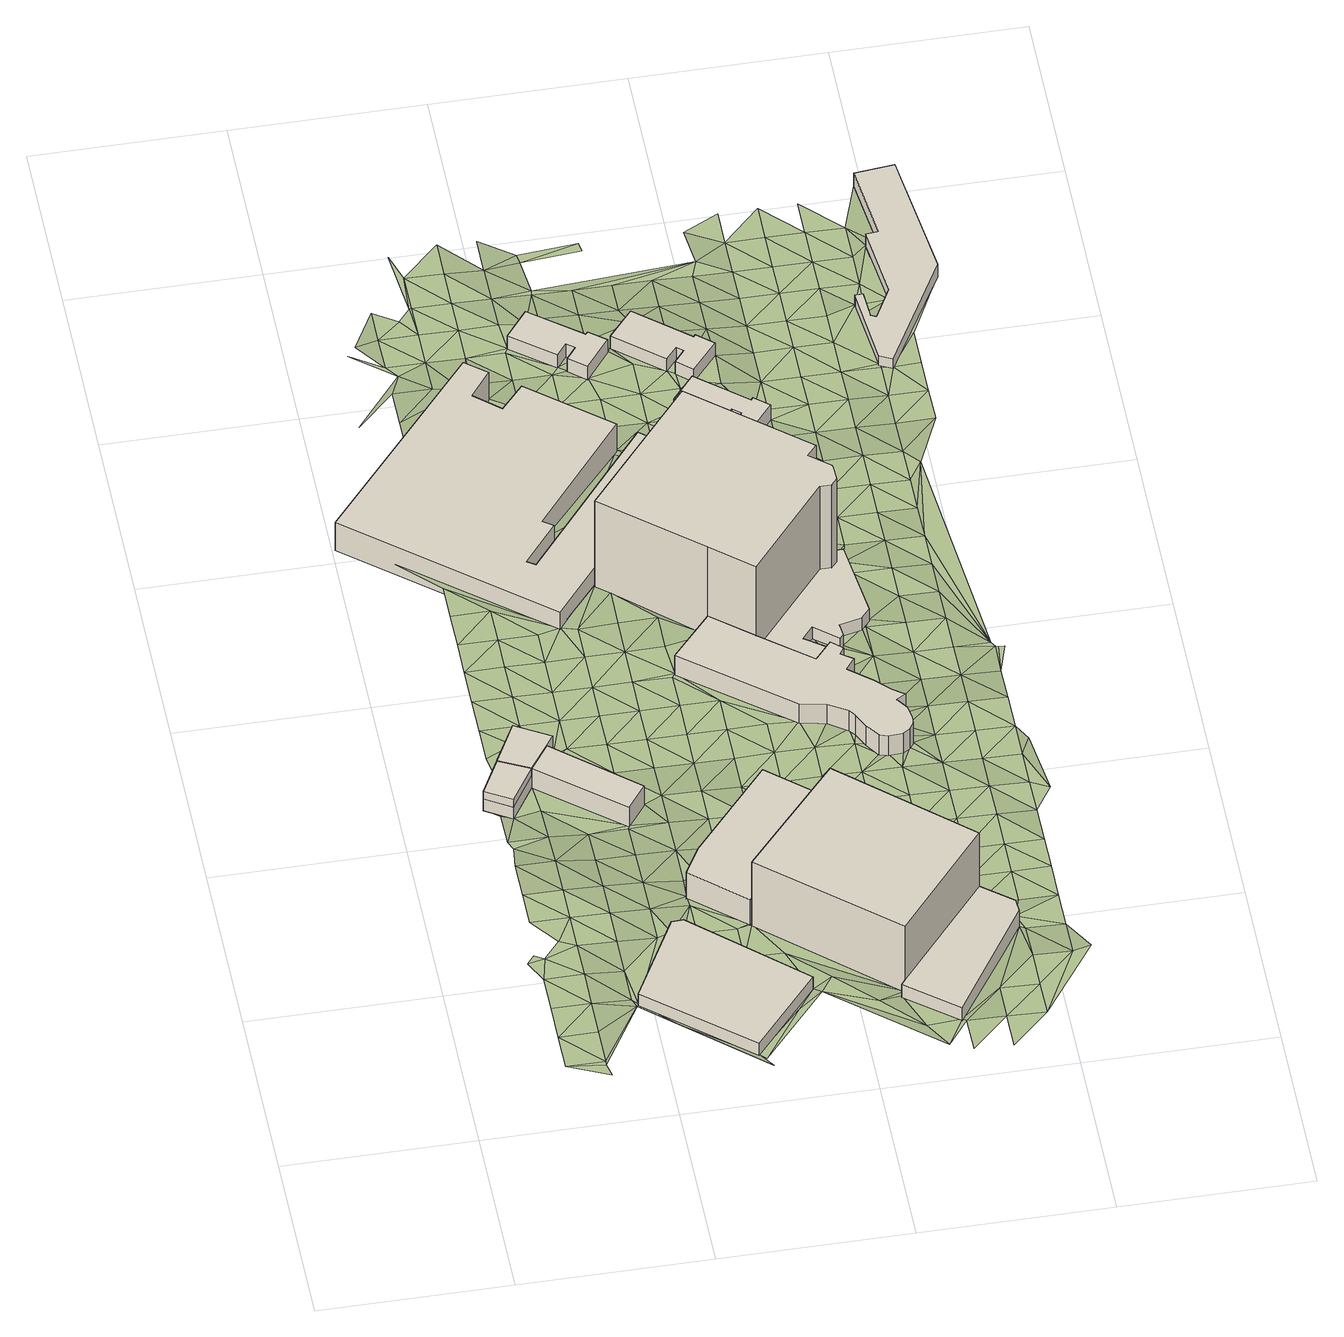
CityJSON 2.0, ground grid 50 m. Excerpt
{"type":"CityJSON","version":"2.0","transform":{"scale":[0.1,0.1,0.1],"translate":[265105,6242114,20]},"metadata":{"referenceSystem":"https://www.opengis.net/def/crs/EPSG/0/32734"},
"CityObjects":{
"building1":{"type":"Building","attributes":{"building":"yes","building:levels":"1","footprint":{"type":"Polygon"},"plus_code":"CVXGXVX3+XVX","ground_height":28.8,"building_height":4.1,"roof_height":32.9},"geometry":[{"type":"Solid","lod":"1","boundaries":[[[[0,1,2,3]],[[1,4,5,2]],[[4,6,7,5]],[[6,0,3,7]],[[3,2,5,7]],[[6,4,1,0]]]]}]},
"building2":{"type":"Building","attributes":{"building":"yes","building:levels":"2","footprint":{"type":"Polygon"},"plus_code":"CVXVXQXG+X3W","ground_height":28.8,"building_height":6.9,"roof_height":35.7},"geometry":[{"type":"Solid","lod":"1","boundaries":[[[[8,9,3,10,11,12,13,2]],[[9,14,15,16,11,10,3]],[[14,17,18,19,16,15]],[[17,20,21,22,19,18]],[[20,8,2,13,12,22,21]],[[12,11,16,19,22]],[[20,17,14,9,8]]]]}]},
"building3":{"type":"Building","attributes":{"building":"yes","building:levels":"2","footprint":{"type":"Polygon"},"plus_code":"C2X9XJX5+XRW","ground_height":28.72,"building_height":6.9,"roof_height":35.62},"geometry":[{"type":"Solid","lod":"1","boundaries":[[[[8,23,5,24,13,2]],[[23,25,7,26,24,5]],[[25,9,3,10,26,7]],[[9,27,28,10,3]],[[27,29,30,28]],[[29,14,15,30]],[[14,17,18,15]],[[17,20,21,18]],[[20,8,2,13,21]],[[13,24,26,10,28,30,15,18,21]],[[20,17,14,29,27,9,25,23,8]]]]}]},
"building4":{"type":"Building","attributes":{"address":"Salt River Cape Town","building":"industrial","building:levels":"1","footprint":{"type":"Polygon"},"plus_code":"C3X8XXX6+X9R","ground_height":31.33,"building_height":4.1,"roof_height":35.43},"geometry":[{"type":"Solid","lod":"1","boundaries":[[[[31,32,33,34]],[[32,35,36,33]],[[35,37,38,36]],[[37,39,40,38]],[[39,31,34,40]],[[34,33,36,38,40]],[[39,37,35,32,31]]]]}]},
"building5":{"type":"Building","attributes":{"address":"348 Victoria Road Salt River Cape Town","building":"retail","building:levels":"3","footprint":{"type":"Polygon"},"plus_code":"C4X8XPXF+XRV","ground_height":29.8,"building_height":9.7,"roof_height":39.5},"geometry":[{"type":"Solid","lod":"1","boundaries":[[[[41,42,43,44]],[[42,45,46,43]],[[45,47,48,46]],[[47,49,50,48]],[[49,51,52,50]],[[51,53,54,52]],[[53,55,56,54]],[[55,57,58,56]],[[57,41,44,58]],[[44,43,46,48,50,52,54,56,58]],[[57,55,53,51,49,47,45,42,41]]]]}]},
"building6":{"type":"Building","attributes":{"address":"Salt River Cape Town","building":"retail","building:levels":"2","footprint":{"type":"Polygon"},"plus_code":"CVXVX7XP+XMW","ground_height":26.85,"building_height":6.9,"roof_height":33.75},"geometry":[{"type":"Solid","lod":"1","boundaries":[[[[59,60,61,62]],[[60,63,64,61]],[[63,65,66,64]],[[65,67,68,66]],[[67,69,70,68]],[[69,71,72,70]],[[71,73,74,72]],[[73,75,76,74]],[[75,77,78,76]],[[77,79,80,78]],[[79,81,82,80]],[[81,83,84,82]],[[83,85,86,84]],[[85,59,62,86]],[[62,61,64,66,68,70,72,74,76,78,80,82,84,86]],[[85,83,81,79,77,75,73,71,69,67,65,63,60,59]]]]}]},
"building7":{"type":"Building","attributes":{"address":"Industria House 350 Victoria Road Salt River Cape Town","building":"commercial","building:levels":"8","footprint":{"type":"Polygon"},"plus_code":"C5XCXHX3+X9W","ground_height":29.41,"building_height":23.7,"roof_height":53.11},"geometry":[{"type":"Solid","lod":"1","boundaries":[[[[87,88,89,90,91]],[[88,92,93,89]],[[92,94,95,96,93]],[[94,87,91,90,96,95]],[[90,89,93,96]],[[94,92,88,87]]]]}]},
"building8":{"type":"Building","attributes":{"address":"352 Victoria Road Salt River Cape Town","building":"retail","building:levels":"1","footprint":{"type":"Polygon"},"plus_code":"C6XJX2XX+XHR","ground_height":30.16,"building_height":4.1,"roof_height":34.26},"geometry":[{"type":"Solid","lod":"1","boundaries":[[[[97,98,95,91]],[[98,99,100,95]],[[99,101,102,100]],[[101,103,104,102]],[[103,105,106,104]],[[105,97,91,106]],[[91,95,100,102,104,106]],[[105,103,101,99,98,97]]]]}]},
"building9":{"type":"Building","attributes":{"building":"yes","building:levels":"2","footprint":{"type":"Polygon"},"plus_code":"C5XFXXX8+XRX","ground_height":27.73,"building_height":6.9,"roof_height":34.63},"geometry":[{"type":"Solid","lod":"1","boundaries":[[[[107,108,109,110,111]],[[108,112,113,110,109]],[[112,114,115,113]],[[114,116,117,115]],[[116,118,119,117]],[[118,120,121,119]],[[120,122,123,121]],[[122,124,125,123]],[[124,126,127,125]],[[126,128,129,127]],[[128,130,131,129]],[[130,132,133,131]],[[132,134,135,133]],[[134,136,137,135]],[[136,138,139,137]],[[138,140,141,139]],[[140,142,143,141]],[[142,144,145,143]],[[144,146,147,145]],[[146,148,149,147]],[[148,150,151,149]],[[150,152,153,151]],[[152,154,155,156,153]],[[154,157,158,159,156,155]],[[157,107,111,159,158]],[[111,110,113,115,117,119,121,123,125,127,129,131,133,135,137,139,141,143,145,147,149,151,153,156,159]],[[157,154,152,150,148,146,144,142,140,138,136,134,132,130,128,126,124,122,120,118,116,114,112,108,107]]]]}]},
"building10":{"type":"Building","attributes":{"address":"Durham Square Apartment Complex 32 Durham Avenue Salt River Cape Town","building":"apartments","building:levels":"11","building:flats":"139","footprint":{"type":"Polygon"},"plus_code":"C4XPXXXR+XFV","ground_height":26.81,"building_height":32.1,"roof_height":58.91},"geometry":[{"type":"Solid","lod":"1","boundaries":[[[[160,161,158,159,162,163,111]],[[161,164,165,166,162,159,158]],[[164,167,168,169,166,165]],[[167,170,171,172,169,168]],[[170,173,174,175,172,171]],[[173,176,177,175,174]],[[176,178,179,177]],[[178,180,181,179]],[[180,182,183,181]],[[182,184,185,183]],[[184,160,111,163,185]],[[163,162,166,169,172,175,177,179,181,183,185]],[[184,182,180,178,176,173,170,167,164,161,160]]]]}]},
"building11":{"type":"Building","attributes":{"address":"Durham Avenue Salt River Cape Town","building":"yes","building:levels":"1","footprint":{"type":"Polygon"},"plus_code":"C3XJXPXR+XQX","ground_height":23.86,"building_height":4.1,"roof_height":27.96},"geometry":[{"type":"Solid","lod":"1","boundaries":[[[[186,187,188,189]],[[187,190,191,188]],[[190,192,193,191]],[[192,194,195,193]],[[194,196,197,195]],[[196,198,199,197]],[[198,200,201,199]],[[200,202,203,201]],[[202,204,205,203]],[[204,186,189,205]],[[189,188,191,193,195,197,199,201,203,205]],[[204,202,200,198,196,194,192,190,187,186]]]]}]},
"building12":{"type":"Building","attributes":{"building":"yes","building:levels":"1","footprint":{"type":"Polygon"},"plus_code":"C6X3X6X8+X5V","ground_height":25.67,"building_height":4.1,"roof_height":29.77},"geometry":[{"type":"Solid","lod":"1","boundaries":[[[[206,207,208,209]],[[207,210,211,208]],[[210,212,213,211]],[[212,214,215,213]],[[214,216,217,215]],[[216,218,219,217]],[[218,220,221,219]],[[220,222,223,221]],[[222,224,225,223]],[[224,226,227,225]],[[226,228,174,227]],[[228,229,171,174]],[[229,230,168,171]],[[230,231,165,168]],[[231,232,158,165]],[[232,233,155,158]],[[233,206,209,155]],[[209,208,211,213,215,217,219,221,223,225,227,174,171,168,165,158,155]],[[233,232,231,230,229,228,226,224,222,220,218,216,214,212,210,207,206]]]]}]},
"building13":{"type":"Building","attributes":{"address":"Durham Avenue Salt River Cape Town","building":"yes","building:levels":"1","footprint":{"type":"Polygon"},"plus_code":"C4XQXRX2+XGW","ground_height":23.96,"building_height":4.1,"roof_height":28.06},"geometry":[{"type":"Solid","lod":"1","boundaries":[[[[234,235,236,237]],[[235,238,239,236]],[[238,240,241,239]],[[240,242,243,241]],[[242,244,245,243]],[[244,246,247,245]],[[246,248,249,247]],[[248,250,251,249]],[[250,252,253,251]],[[252,234,237,253]],[[237,236,239,241,243,245,247,249,251,253]],[[252,250,248,246,244,242,240,238,235,234]]]]}]},
"building14":{"type":"Building","attributes":{"address":"Durham Avenue Salt River Cape Town","building":"yes","building:levels":"1","footprint":{"type":"Polygon"},"plus_code":"C5X8XCXM+X9V","ground_height":24.26,"building_height":4.1,"roof_height":28.36},"geometry":[{"type":"Solid","lod":"1","boundaries":[[[[254,255,256,257]],[[255,258,259,256]],[[258,260,261,259]],[[260,262,263,261]],[[262,264,265,263]],[[264,266,267,265]],[[266,268,269,267]],[[268,270,271,269]],[[270,272,273,271]],[[272,254,257,273]],[[257,256,259,261,263,265,267,269,271,273]],[[272,270,268,266,264,262,260,258,255,254]]]]}]},
"building15":{"type":"Building","attributes":{"address":"Durham Avenue Cape Town","building":"retail","building:levels":"1","footprint":{"type":"Polygon"},"plus_code":"C8X2X2X6+X9V","ground_height":21.11,"building_height":4.1,"roof_height":25.21},"geometry":[{"type":"Solid","lod":"1","boundaries":[[[[274,275,276,277]],[[275,278,279,276]],[[278,280,281,279]],[[280,282,283,281]],[[282,284,285,283]],[[284,286,287,285]],[[286,288,289,287]],[[288,290,291,289]],[[290,292,293,291]],[[292,294,295,293]],[[294,296,297,295]],[[296,274,277,297]],[[277,276,279,281,283,285,287,289,291,293,295,297]],[[296,294,292,290,288,286,284,282,280,278,275,274]]]]}]},
"terrain1":{"type":"TINRelief","geometry":[{"type":"CompositeSurface","lod":"1","boundaries":[[[298,299,300]],[[301,302,298]],[[299,298,302]],[[303,300,304]],[[299,305,300]],[[306,307,308]],[[306,309,307]],[[308,303,304]],[[304,300,305]],[[310,306,308]],[[310,308,304]],[[299,302,311]],[[305,299,311]],[[306,312,313]],[[312,306,310]],[[304,305,311]],[[314,315,316]],[[313,315,314]],[[310,304,317]],[[313,312,315]],[[318,316,319]],[[304,311,317]],[[310,320,312]],[[319,316,315]],[[320,310,317]],[[321,318,322]],[[323,315,312]],[[324,317,311]],[[322,318,319]],[[325,326,327]],[[326,328,327]],[[320,317,324]],[[329,325,321]],[[323,312,320]],[[311,330,324]],[[329,326,325]],[[315,331,319]],[[322,329,321]],[[331,315,323]],[[319,332,322]],[[333,320,324]],[[329,334,326]],[[319,331,332]],[[333,323,320]],[[326,334,0]],[[1,335,336]],[[337,324,330]],[[338,330,311]],[[339,329,322]],[[331,323,333]],[[322,332,340]],[[341,336,335]],[[329,339,334]],[[324,342,333]],[[322,340,339]],[[332,331,343]],[[341,344,345]],[[333,343,331]],[[344,341,335]],[[346,340,332]],[[337,330,338]],[[347,348,345]],[[349,0,334]],[[343,346,332]],[[342,343,333]],[[345,344,347]],[[334,339,349]],[[340,350,339]],[[344,335,17]],[[346,350,340]],[[348,351,352]],[[348,347,353]],[[343,342,354]],[[355,17,356]],[[343,357,346]],[[350,358,339]],[[348,353,351]],[[354,342,359]],[[360,344,17]],[[352,361,362]],[[347,344,360]],[[358,349,339]],[[354,357,343]],[[363,354,359]],[[364,362,361]],[[337,365,366]],[[17,355,360]],[[352,351,361]],[[355,356,367]],[[346,368,350]],[[369,353,347]],[[359,370,363]],[[346,357,371]],[[369,347,360]],[[368,358,350]],[[372,373,364]],[[346,371,368]],[[367,356,374]],[[363,375,354]],[[351,353,376]],[[377,349,358]],[[370,375,363]],[[369,376,353]],[[360,355,378]],[[357,379,371]],[[355,367,380]],[[357,354,381]],[[361,351,382]],[[31,370,359]],[[377,358,368]],[[366,31,337]],[[372,364,361]],[[377,374,349]],[[368,371,379]],[[355,380,378]],[[351,376,382]],[[365,383,366]],[[375,381,354]],[[360,384,369]],[[375,370,385]],[[386,367,374]],[[83,387,388]],[[360,378,384]],[[374,377,386]],[[367,389,380]],[[376,369,390]],[[385,381,375]],[[372,361,382]],[[385,370,391]],[[392,368,379]],[[386,389,367]],[[391,370,31]],[[376,372,382]],[[393,377,368]],[[369,384,390]],[[383,31,366]],[[380,394,378]],[[377,393,386]],[[390,372,376]],[[389,395,380]],[[392,393,368]],[[396,397,398]],[[384,378,394]],[[380,395,394]],[[391,31,399]],[[381,385,400]],[[383,399,31]],[[389,386,401]],[[402,392,379]],[[393,403,386]],[[390,404,372]],[[397,405,406]],[[401,395,389]],[[390,384,407]],[[408,409,396]],[[384,394,410]],[[401,386,403]],[[83,408,387]],[[411,405,412]],[[413,385,391]],[[393,392,402]],[[414,415,416]],[[404,390,407]],[[384,410,407]],[[383,417,399]],[[418,411,412]],[[409,397,396]],[[419,372,404]],[[420,394,395]],[[402,403,393]],[[379,421,402]],[[399,413,391]],[[422,395,401]],[[397,423,405]],[[400,385,424]],[[405,423,412]],[[416,425,414]],[[83,409,408]],[[420,410,394]],[[395,422,420]],[[407,426,404]],[[409,423,397]],[[417,383,427]],[[418,412,428]],[[429,401,403]],[[426,430,404]],[[431,403,402]],[[419,404,430]],[[417,413,399]],[[407,410,432]],[[423,433,412]],[[412,433,428]],[[385,88,424]],[[424,434,400]],[[435,427,383]],[[436,410,420]],[[429,403,431]],[[416,415,437]],[[438,422,401]],[[423,409,83]],[[410,436,432]],[[402,421,431]],[[372,419,439]],[[440,426,407]],[[441,417,427]],[[442,425,437]],[[401,429,438]],[[417,441,413]],[[443,407,432]],[[428,433,444]],[[445,434,424]],[[437,425,416]],[[422,446,420]],[[447,448,449]],[[426,440,430]],[[447,450,448]],[[440,407,443]],[[451,444,433]],[[423,83,452]],[[420,446,436]],[[433,423,453]],[[422,438,446]],[[454,431,421]],[[450,455,83]],[[432,436,446]],[[456,444,451]],[[452,83,455]],[[457,429,431]],[[433,453,451]],[[458,419,430]],[[453,423,452]],[[424,57,445]],[[444,456,459]],[[441,427,460]],[[461,447,449]],[[421,462,454]],[[427,435,460]],[[450,447,463]],[[424,88,57]],[[429,457,438]],[[457,431,454]],[[462,421,41]],[[464,456,451]],[[458,443,432]],[[463,447,461]],[[458,430,440]],[[450,465,455]],[[415,466,437]],[[455,465,452]],[[464,451,453]],[[440,443,458]],[[467,460,435]],[[442,437,468]],[[438,469,446]],[[465,450,463]],[[454,462,470]],[[41,57,88]],[[457,469,438]],[[471,432,446]],[[462,41,470]],[[464,472,456]],[[452,473,453]],[[372,439,474]],[[41,88,475]],[[476,452,465]],[[456,472,477]],[[452,476,473]],[[457,454,478]],[[479,463,461]],[[453,480,464]],[[467,481,482]],[[483,475,88]],[[470,484,454]],[[485,442,468]],[[446,469,471]],[[467,486,460]],[[480,453,473]],[[487,41,475]],[[439,419,488]],[[469,457,471]],[[465,463,489]],[[454,484,478]],[[472,464,490]],[[41,491,470]],[[465,489,476]],[[475,483,487]],[[464,480,490]],[[489,463,479]],[[471,457,478]],[[88,492,483]],[[467,482,486]],[[479,461,493]],[[472,494,477]],[[41,487,491]],[[495,473,476]],[[470,496,484]],[[466,468,437]],[[186,480,473]],[[472,490,494]],[[493,461,485]],[[495,476,489]],[[480,186,490]],[[470,491,496]],[[97,492,88]],[[483,497,487]],[[498,478,484]],[[499,482,500]],[[501,471,478]],[[103,460,486]],[[483,492,497]],[[489,479,502]],[[489,503,495]],[[484,496,498]],[[479,493,504]],[[468,466,485]],[[491,487,505]],[[486,482,506]],[[490,186,507]],[[494,490,508]],[[504,502,479]],[[478,509,501]],[[502,503,489]],[[497,505,487]],[[495,503,510]],[[509,478,498]],[[439,488,474]],[[511,495,510]],[[482,499,506]],[[490,507,508]],[[512,507,186]],[[496,491,513]],[[514,515,494]],[[485,466,516]],[[517,493,485]],[[518,512,186]],[[491,505,513]],[[494,508,519]],[[520,497,492]],[[496,521,498]],[[493,517,504]],[[519,514,494]],[[522,486,506]],[[492,97,523]],[[509,498,524]],[[485,516,517]],[[498,525,524]],[[516,466,474]],[[525,498,521]],[[496,526,521]],[[103,486,522]],[[512,527,507]],[[518,528,512]],[[504,529,502]],[[520,492,523]],[[496,513,530]],[[530,526,496]],[[531,505,497]],[[527,512,528]],[[532,508,507]],[[504,517,529]],[[518,533,528]],[[497,520,531]],[[474,488,534]],[[513,505,535]],[[499,536,506]],[[532,507,527]],[[528,533,537]],[[538,539,502]],[[538,502,529]],[[516,474,540]],[[541,542,543]],[[516,540,517]],[[530,544,526]],[[523,97,545]],[[103,522,546]],[[547,97,105]],[[539,537,533]],[[548,152,549]],[[549,541,548]],[[535,530,513]],[[506,536,522]],[[103,546,105]],[[535,505,531]],[[150,549,152]],[[550,514,519]],[[540,474,534]],[[150,551,552]],[[530,553,544]],[[554,529,517]],[[555,552,556]],[[547,545,97]],[[557,542,541]],[[488,558,534]],[[537,539,538]],[[559,520,523]],[[557,541,549]],[[546,522,536]],[[527,528,560]],[[557,549,150]],[[537,560,528]],[[517,540,561]],[[553,530,562]],[[517,561,554]],[[105,546,563]],[[564,532,527]],[[565,536,499]],[[559,523,545]],[[562,530,535]],[[555,566,552]],[[567,150,552]],[[568,531,520]],[[529,569,538]],[[538,569,537]],[[555,570,566]],[[567,557,150]],[[571,529,554]],[[572,553,562]],[[573,547,105]],[[540,534,574]],[[519,575,550]],[[563,546,536]],[[527,560,564]],[[576,577,578]],[[180,558,488]],[[567,552,566]],[[567,579,557]],[[520,559,568]],[[534,558,574]],[[569,529,571]],[[580,581,572]],[[582,535,531]],[[545,547,573]],[[580,578,581]],[[573,105,563]],[[583,579,584]],[[585,532,564]],[[580,572,562]],[[586,561,540]],[[554,561,586]],[[570,576,587]],[[567,584,579]],[[576,578,587]],[[571,554,588]],[[562,535,582]],[[582,531,568]],[[566,570,589]],[[590,540,574]],[[565,563,536]],[[508,532,591]],[[545,592,559]],[[587,578,580]],[[593,569,571]],[[586,540,590]],[[566,589,567]],[[594,569,593]],[[592,545,573]],[[584,567,595]],[[596,593,571]],[[570,587,589]],[[574,558,597]],[[571,588,596]],[[598,564,560]],[[599,558,180]],[[559,600,568]],[[580,562,601]],[[602,584,595]],[[603,594,593]],[[558,599,597]],[[582,604,562]],[[586,590,605]],[[606,590,574]],[[607,585,564]],[[608,595,567]],[[600,559,592]],[[609,586,605]],[[560,610,598]],[[610,560,252]],[[178,611,180]],[[606,605,590]],[[608,567,589]],[[601,562,604]],[[588,612,596]],[[587,580,613]],[[532,585,591]],[[568,614,582]],[[609,605,615]],[[616,606,574]],[[616,574,597]],[[607,564,598]],[[617,602,595]],[[226,611,228]],[[568,600,614]],[[602,618,226]],[[180,611,619]],[[272,612,588]],[[580,601,613]],[[252,250,610]],[[599,180,620]],[[608,617,595]],[[226,619,611]],[[620,597,599]],[[587,621,589]],[[604,582,622]],[[612,248,596]],[[618,602,623]],[[598,610,624]],[[622,582,614]],[[250,624,610]],[[625,606,616]],[[180,619,620]],[[589,621,608]],[[602,617,623]],[[621,587,613]],[[612,272,270]],[[626,616,597]],[[226,618,627]],[[606,625,268]],[[607,591,585]],[[628,601,604]],[[248,624,250]],[[629,607,598]],[[620,626,597]],[[630,604,622]],[[631,619,226]],[[612,270,632]],[[612,632,248]],[[618,623,627]],[[629,598,624]],[[633,622,614]],[[601,628,613]],[[625,616,634]],[[617,608,635]],[[268,636,270]],[[608,621,637]],[[628,604,630]],[[619,631,620]],[[631,226,627]],[[626,634,616]],[[636,632,270]],[[622,633,630]],[[617,635,623]],[[248,638,624]],[[639,607,629]],[[637,635,608]],[[268,625,640]],[[613,641,621]],[[632,638,248]],[[607,639,591]],[[641,613,628]],[[642,630,633]],[[634,640,625]],[[636,268,643]],[[626,620,644]],[[627,623,645]],[[642,628,630]],[[624,646,629]],[[631,647,620]],[[643,632,636]],[[645,623,635]],[[646,624,638]],[[648,637,621]],[[640,643,268]],[[620,647,644]],[[641,649,621]],[[650,634,626]],[[651,631,627]],[[652,639,629]],[[635,637,653]],[[648,621,649]],[[651,627,645]],[[646,652,629]],[[634,650,640]],[[632,654,638]],[[626,644,650]],[[632,643,655]],[[653,645,635]],[[631,656,647]],[[657,591,639]],[[648,653,637]],[[638,654,646]],[[656,631,651]],[[639,652,657]],[[632,655,654]],[[645,653,651]],[[649,658,648]],[[591,659,660]],[[647,661,644]],[[643,640,662]],[[640,650,663]],[[649,664,658]],[[653,656,651]],[[647,656,661]],[[591,657,659]],[[652,646,665]],[[655,643,662]],[[662,640,663]],[[646,654,666]],[[644,667,650]],[[652,665,657]],[[659,668,660]],[[667,644,661]],[[646,666,665]],[[655,669,654]],[[653,670,656]],[[663,650,671]],[[669,655,662]],[[659,657,672]],[[671,650,667]],[[670,661,656]],[[673,666,654]],[[665,672,657]],[[661,670,667]],[[673,654,669]],[[663,674,662]],[[663,671,675]],[[667,670,671]],[[672,676,659]],[[662,674,669]],[[677,665,666]],[[675,674,663]],[[666,673,678]],[[659,676,679]],[[677,666,678]],[[680,672,665]],[[669,681,673]],[[669,674,682]],[[671,670,683]],[[672,680,676]],[[683,675,671]],[[665,677,680]],[[682,681,669]],[[678,673,684]],[[681,684,673]],[[676,685,679]],[[686,674,675]],[[684,677,678]],[[674,687,682]],[[676,680,685]],[[687,681,682]],[[686,675,683]],[[687,674,686]],[[677,688,680]],[[677,684,688]],[[689,690,691]],[[690,692,691]],[[680,693,685]],[[688,684,692]],[[687,686,694]],[[693,680,688]],[[690,689,695]],[[692,690,695]],[[694,696,687]],[[697,698,685]],[[692,695,688]],[[697,685,693]],[[699,693,688]],[[699,688,695]],[[699,697,693]],[[700,687,696]],[[697,699,701]],[[701,275,697]]]}]}
},
"vertices":[
[326,1085,88],[246,1125,88],[246,1125,129],[326,1085,129],[195,1029,88],[195,1029,129],[263,988,88],[263,988,129],
[246,1125,87],[326,1085,87],[326,1085,156],[326,1085,157],[246,1125,157],[246,1125,156],[376,1155,87],[376,1155,156],[376,1155,157],[396,1184,87],[396,1184,156],[396,1184,157],[305,1237,87],[305,1237,156],[305,1237,157],
[195,1029,87],[195,1029,156],[263,988,87],[263,988,156],[537,911,87],[537,911,156],[587,977,87],[587,977,156],
[880,265,112],[602,513,112],[602,513,154],[880,265,154],[571,512,112],[571,512,154],[447,284,112],[447,284,154],[710,64,112],[710,64,154],
[1027,815,86],[876,944,86],[876,944,195],[1027,815,195],[672,706,86],[672,706,195],[630,632,86],[630,632,195],[768,512,86],[768,512,195],[899,662,86],[899,662,195],[882,676,86],[882,676,195],[974,785,86],[974,785,195],[991,770,86],[991,770,195],
[491,1613,39],[888,2099,39],[888,2099,138],[491,1613,138],[788,2185,39],[788,2185,138],[462,1784,39],[462,1784,138],[441,1798,39],[441,1798,138],[530,1908,39],[530,1908,138],[503,1927,39],[503,1927,138],[742,2221,39],[742,2221,138],[535,2390,39],[535,2390,138],[475,2322,39],[475,2322,138],[409,2379,39],[409,2379,138],[464,2450,39],[464,2450,138],[408,2495,39],[408,2495,138],[2,2013,39],[2,2013,138],
[1338,508,86],[1017,790,86],[1017,790,331],[1338,508,331],[1338,508,143],[771,509,86],[771,509,331],[1103,227,86],[1103,227,143],[1103,227,331],
[1338,508,87],[1103,227,87],[1092,212,87],[1092,212,143],[1224,106,87],[1224,106,143],[1420,409,87],[1420,409,143],[1417,445,87],[1417,445,143],
[845,1530,65],[741,1412,65],[741,1412,98],[741,1412,146],[845,1530,146],[1011,1195,65],[1011,1195,146],[1079,1181,65],[1079,1181,146],[1128,1151,65],[1128,1151,146],[1142,1134,65],[1142,1134,146],[1161,1094,65],[1161,1094,146],[1187,1055,65],[1187,1055,146],[1208,1049,65],[1208,1049,146],[1246,1051,65],[1246,1051,146],[1264,1063,65],[1264,1063,146],[1276,1079,65],[1276,1079,146],[1278,1101,65],[1278,1101,146],[1272,1137,65],[1272,1137,146],[1251,1167,65],[1251,1167,146],[1276,1182,65],[1276,1182,146],[1244,1205,65],[1244,1205,146],[1207,1242,65],[1207,1242,146],[1148,1291,65],[1148,1291,146],[1173,1323,65],[1173,1323,146],[1142,1345,65],[1142,1345,146],[1154,1364,65],[1154,1364,146],[1125,1390,65],[1125,1390,146],[1081,1339,65],[1081,1339,98],[1081,1339,146],[950,1443,65],[950,1443,98],[950,1443,146],
[845,1530,49],[950,1443,49],[950,1443,389],[845,1530,389],[1152,1685,49],[1152,1685,98],[1152,1685,389],[1182,1685,49],[1182,1685,98],[1182,1685,389],[1198,1703,49],[1198,1703,98],[1198,1703,389],[1196,1741,49],[1196,1741,98],[1196,1741,389],[1195,1751,49],[1195,1751,389],[1142,1795,49],[1142,1795,389],[1168,1825,49],[1168,1825,389],[877,2066,49],[877,2066,389],[599,1734,49],[599,1734,389],
[599,2694,34],[540,2620,34],[540,2620,80],[599,2694,80],[651,2533,34],[651,2533,80],[677,2567,34],[677,2567,80],[698,2551,34],[698,2551,80],[671,2517,34],[671,2517,80],[716,2481,34],[716,2481,80],[781,2563,34],[781,2563,80],[737,2598,34],[737,2598,80],[731,2591,34],[731,2591,80],
[1125,1390,53],[1113,1397,53],[1113,1397,98],[1125,1390,98],[1130,1414,53],[1130,1414,98],[1070,1458,53],[1070,1458,98],[1099,1493,53],[1099,1493,98],[1159,1442,53],[1159,1442,98],[1169,1453,53],[1169,1453,98],[1165,1488,53],[1165,1488,98],[1223,1501,53],[1223,1501,98],[1247,1528,53],[1247,1528,98],[1221,1741,53],[1221,1741,98],[1196,1741,53],[1198,1703,53],[1182,1685,53],[1152,1685,53],[950,1443,53],[1081,1339,53],
[853,2649,37],[789,2573,37],[789,2573,81],[853,2649,81],[911,2471,37],[911,2471,81],[941,2507,37],[941,2507,81],[958,2493,37],[958,2493,81],[930,2459,37],[930,2459,81],[971,2425,37],[971,2425,81],[1038,2505,37],[1038,2505,81],[995,2541,37],[995,2541,81],[990,2535,37],[990,2535,81],
[962,2401,31],[904,2331,31],[904,2331,84],[962,2401,84],[1012,2241,31],[1012,2241,84],[1038,2272,31],[1038,2272,84],[1059,2255,31],[1059,2255,84],[1035,2226,31],[1035,2226,84],[1072,2195,31],[1072,2195,84],[1135,2270,31],[1135,2270,84],[1096,2302,31],[1096,2302,84],[1091,2295,31],[1091,2295,84],
[1585,3053,7],[1480,3042,7],[1480,3042,52],[1585,3053,52],[1504,2836,7],[1504,2836,52],[1473,2833,7],[1473,2833,52],[1495,2637,7],[1495,2637,52],[1449,2551,7],[1449,2551,52],[1435,2558,7],[1435,2558,52],[1430,2633,7],[1430,2633,52],[1410,2633,7],[1410,2633,52],[1431,2417,7],[1431,2417,52],[1464,2401,7],[1464,2401,52],[1628,2699,7],[1628,2699,52],
[233,100,124],[333,100,124],[233,200,125],[341,50,125],[332,88,124],[233,300,125],[333,300,125],[333,200,125],[247,469,125],[203,459,125],[233,400,126],[223,484,125],[333,400,126],[443,277,118],[333,500,125],[292,522,125],[233,600,123],[333,600,123],[233,695,123],[433,300,118],[233,800,118],[333,695,123],[433,400,118],[243,876,100],[333,800,118],[433,500,121],[447,284,118],[233,900,100],[263,988,90],[233,1000,90],[195,1029,90],[333,900,100],[533,200,116],[433,600,120],[433,695,118],[533,500,115],[333,1000,90],[305,1237,88],[233,1200,88],[710,64,115],[739,20,116],[433,900,92],[433,800,104],[233,1300,86],[571,512,115],[533,600,115],[333,1300,86],[233,1400,86],[533,695,112],[333,1400,86],[233,1505,84],[537,911,93],[533,800,103],[333,1600,83],[233,1600,83],[333,1505,84],[633,600,109],[433,1200,87],[376,1155,88],[630,632,109],[533,900,93],[602,513,113],[433,1300,84],[333,1700,83],[233,1700,83],[633,500,113],[233,1800,80],[727,47,116],[833,200,112],[533,1100,86],[633,800,100],[433,1400,83],[733,400,112],[633,695,100],[491,1613,84],[132,1900,81],[587,977,91],[733,500,111],[433,1505,83],[633,900,98],[533,1300,83],[672,706,100],[533,1200,86],[768,512,111],[433,1600,83],[901,253,110],[533,1400,83],[771,509,111],[633,1000,91],[233,2305,52],[2,2013,80],[633,1100,85],[533,1505,83],[833,400,110],[733,800,91],[733,900,91],[633,1300,83],[633,1200,85],[233,2510,42],[260,2571,37],[132,2405,49],[933,300,110],[899,662,94],[733,1100,84],[833,900,87],[733,1000,89],[533,1600,84],[233,2605,37],[150,2661,36],[633,1505,83],[233,2405,48],[333,2510,42],[633,1400,84],[174,2689,36],[233,2705,33],[1103,227,102],[441,1798,79],[462,1784,79],[533,1900,73],[1034,200,108],[233,2800,31],[599,1734,92],[733,1300,84],[876,944,87],[733,1200,84],[333,2605,37],[933,695,94],[530,1908,73],[633,1600,89],[1134,100,104],[296,2760,31],[833,1100,83],[633,1700,92],[833,1000,84],[741,1412,82],[333,2705,33],[882,676,98],[1178,24,106],[733,1400,82],[633,2000,64],[833,1200,83],[733,1900,70],[733,1600,90],[1092,212,102],[503,1927,73],[733,1505,83],[327,2797,31],[974,785,89],[833,1300,83],[433,2405,44],[409,2379,44],[475,2322,48],[464,2450,44],[333,2800,31],[433,2605,34],[433,2705,32],[933,1000,84],[433,2510,39],[333,2905,30],[933,1100,85],[845,1530,80],[309,2982,30],[1224,106,104],[535,2390,41],[933,900,84],[533,2405,41],[433,2800,30],[533,2510,36],[788,2185,43],[1234,100,104],[733,2205,47],[933,1200,85],[1034,900,84],[1011,1195,84],[433,2905,27],[540,2620,35],[888,2099,55],[1034,800,85],[533,2605,35],[433,3005,27],[1034,1100,84],[633,2405,38],[533,2705,33],[1234,0,106],[1334,100,100],[1134,695,84],[1034,1000,85],[742,2221,47],[1334,200,97],[1134,800,84],[877,2066,58],[633,2510,37],[533,2800,27],[1134,900,84],[1234,600,85],[733,2305,41],[533,2905,21],[651,2533,37],[1134,1000,82],[1234,695,84],[1134,1100,80],[1434,100,96],[1334,0,101],[1079,1181,84],[716,2481,39],[671,2517,37],[733,2405,38],[1234,800,84],[1434,200,94],[633,2800,24],[635,2812,24],[1128,1151,80],[698,2551,39],[677,2567,39],[633,2705,35],[1234,900,84],[621,2947,15],[533,3005,21],[833,2205,43],[833,2305,40],[731,2591,39],[625,2920,15],[1334,695,84],[1187,1055,80],[1434,300,94],[1334,600,83],[1142,1134,80],[1161,1094,80],[1208,1049,82],[733,2705,31],[733,2605,39],[833,2405,40],[1234,1000,82],[1334,800,84],[733,2800,21],[737,2598,39],[933,2100,55],[1334,900,81],[1534,300,90],[789,2573,38],[833,2510,39],[781,2563,39],[933,2205,43],[1130,1414,65],[1099,1493,61],[1070,1458,70],[1246,1051,82],[1434,600,84],[1434,400,87],[1434,500,84],[1113,1397,65],[1134,1400,65],[779,2961,14],[1142,1345,69],[1173,1323,69],[1264,1063,80],[904,2331,41],[1207,1242,80],[1148,1291,69],[1159,1442,65],[1034,2000,48],[1434,695,84],[853,2649,38],[933,2305,41],[1334,1000,78],[1534,400,84],[833,2705,29],[1582,312,90],[1234,1300,69],[1234,1400,65],[1434,800,83],[911,2471,40],[1244,1205,80],[933,2405,40],[1276,1079,80],[1534,500,84],[1034,2100,48],[782,2934,14],[1276,1182,80],[1251,1167,80],[1272,1137,80],[1169,1453,61],[1334,1100,74],[1278,1101,80],[1434,900,79],[1165,1488,61],[1223,1501,61],[833,2800,20],[1012,2241,44],[1334,1200,74],[962,2401,40],[1334,1300,66],[1034,2205,44],[1051,2849,16],[1534,600,84],[930,2459,40],[941,2507,40],[1234,1505,60],[971,2425,40],[1134,2000,41],[933,2705,25],[1134,1900,45],[1534,695,82],[1434,1100,72],[1247,1528,61],[958,2493,40],[1434,1000,75],[1035,2226,44],[1072,2195,44],[933,2800,19],[1334,1400,62],[1038,2272,43],[933,2605,36],[1195,1751,53],[1034,2405,40],[1434,1200,72],[1534,800,79],[1059,2255,43],[1134,2100,41],[1334,1505,59],[1234,1700,53],[1234,1800,49],[1234,1900,45],[1434,1300,64],[1534,900,76],[1334,1600,55],[1034,2605,29],[1134,2205,35],[1234,2000,41],[1334,1700,52],[1534,1100,69],[1034,2705,20],[1534,1000,73],[1334,1800,48],[1134,2405,27],[1581,873,76],[1234,2100,41],[1434,1505,56],[1134,2305,31],[1434,1400,60],[1134,2510,23],[1034,2800,16],[1234,2205,35],[1534,1200,69],[1560,1053,69],[1234,2305,31],[1334,2000,41],[1434,1600,52],[1134,2605,20],[1334,1900,44],[1536,1389,57],[1534,1300,60],[1334,2100,41],[1434,1700,48],[1134,2705,16],[1527,1402,57],[1234,2510,23],[1234,2405,27],[1434,1800,45],[1134,2800,12],[1543,1385,57],[1134,2905,9],[1041,2956,11],[1434,1900,41],[1334,2305,30],[1334,2205,34],[1559,1385,57],[1234,2705,16],[1234,2605,20],[1434,2000,38],[1134,3005,9],[1334,2405,26],[1470,2057,38],[1434,2100,38],[1234,2800,12],[1334,2510,22],[1434,2305,27],[1434,2205,30],[1234,2905,9],[1334,2705,15],[1334,2605,19],[1234,3005,9],[1334,2800,12],[1431,2417,24],[1434,2405,24],[1534,2205,30],[1410,2633,16],[1334,2905,8],[1534,2305,26],[1464,2401,24],[1434,2705,13],[1449,2551,21],[1434,2605,16],[1435,2558,16],[1430,2633,16],[1434,2800,10],[1534,2405,23],[1495,2637,16],[1534,2510,20],[1434,2905,7],[1334,3005,8],[1473,2833,11],[1628,2699,14],[1504,2836,11]
]}
